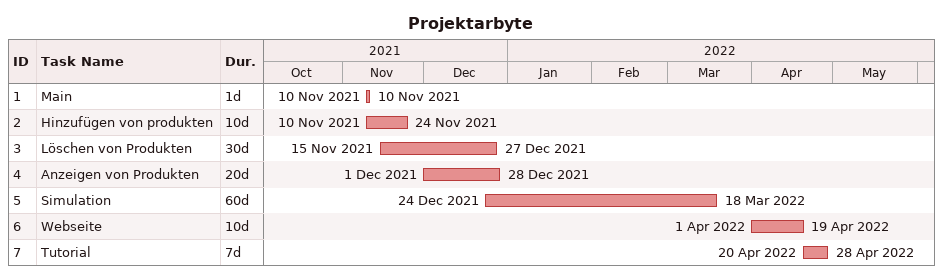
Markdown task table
Projektarbyte

| ID | Task | Duration | Start | Finish |
|---|---|---|---|---|
| 1 | Main | 1d | 2021-11-10 | 2021-11-10 |
| 2 | Hinzufügen von produkten | 10d | 2021-11-10 | 2021-11-24 |
| 3 | Löschen von Produkten | 30d | 2021-11-15 | 2021-12-27 |
| 4 | Anzeigen von Produkten | 20d | 2021-12-01 | 2021-12-28 |
| 5 | Simulation | 60d | 2021-12-24 | 2022-03-18 |
| 6 | Webseite | 10d | 2022-04-01 | 2022-04-19 |
| 7 | Tutorial | 7d | 2022-04-20 | 2022-04-28 |
